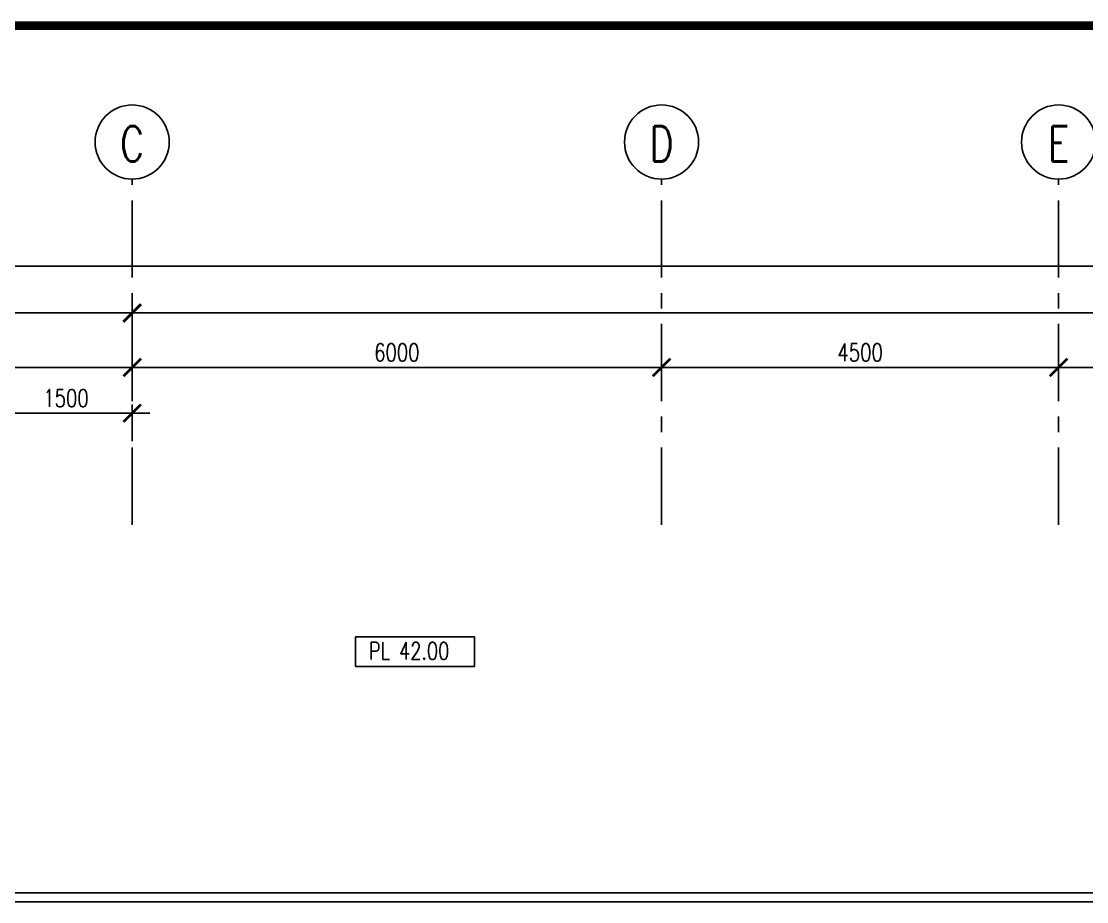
# Model space of a CAD drawing. Header units: inches. Extents: x -46 to 79554, y -41 to 101629.
# Drawn here: x 19082 to 31157, y 46084 to 56059 of the extents above; entities that cross this region are included whole.
import ezdxf
from ezdxf.enums import TextEntityAlignment as Align

# ---------------------------------------------------------------- set-up
doc = ezdxf.new("R2010")
doc.units = ezdxf.units.IN
doc.header["$MEASUREMENT"] = 0
doc.linetypes.add('CENTER', pattern=[2, 1.25, -0.25, 0.25, -0.25])
for name, color, linetype in [('A-BUBLE', 8, 'Continuous'), ('A-BUBLETEXT', 7, 'Continuous'), ('A-DIM100', 4, 'Continuous'), ('A-DRAIN', 9, 'Continuous'), ('A-FLR SYM', 13, 'Continuous'), ('Grid', 8, 'CENTER')]:
    doc.layers.add(name, color=color, linetype=linetype)
doc.styles.add('ROMANS', font='romans.shx', dxfattribs={"width": 0.75, "height": 200})
doc.styles.add('STYLE2', font='romans.shx', dxfattribs={"width": 0.75, "height": 1000})
doc.dimstyles.new('DIM 100', dxfattribs={"dimtxt": 200, "dimasz": 200, "dimexe": 100, "dimexo": 70, "dimgap": 70, "dimtad": 1, "dimtoh": 1, "dimdec": 0, "dimzin": 0, "dimdsep": 46, "dimtxsty": 'ROMANS', "dimblk": 'ARCHTICK', "dimcen": 0.09, "dimdle": 200, "dimclrd": 4, "dimclre": 4, "dimclrt": 2, "dimadec": 0, "dimazin": 0, "dimtfac": 1, "dimtdec": 0, "dimtmove": 1, "dimatfit": 3, "dimfxl": 1, "dimtzin": 0, "dimarcsym": 0})

# ---------------------------------------------------------------- blocks, each defined once
blk = doc.blocks.new('_ArchTick')
at = {"color": 0, "linetype": 'ByBlock', "const_width": 0.15}
blk.add_lwpolyline([(-0.5, -0.5), (0.5, 0.5)], dxfattribs=at)
blk = doc.blocks.new('*D50')
at = {"layer": 'A-DIM100', "color": 4, "lineweight": -2, "transparency": 16777216}
for p, q in [((20339, 51820), (20339, 52237)), ((26339, 51820), (26339, 52237)), ((20139, 52137), (26539, 52137))]:
    blk.add_line(p, q, dxfattribs=at)
at = {"layer": 'DEFPOINTS', "color": 0, "transparency": 16777216}
for p in [(26339, 52137), (20339, 51750), (26339, 51750)]:
    blk.add_point(p, dxfattribs=at)
at = {"layer": 'A-DIM100', "color": 4, "lineweight": -2, "transparency": 16777216, "xscale": 200, "yscale": 200, "zscale": 200, "rotation": 180}
blk.add_blockref('_ArchTick', (20339, 52137), dxfattribs=at)
at = {"layer": 'A-DIM100', "color": 4, "lineweight": -2, "transparency": 16777216, "xscale": 200, "yscale": 200, "zscale": 200}
blk.add_blockref('_ArchTick', (26339, 52137), dxfattribs=at)
at = {"layer": 'A-DIM100', "color": 2, "transparency": 16777216, "insert": (23339, 52307), "char_height": 200, "attachment_point": 5, "style": 'ROMANS'}
blk.add_mtext('6000', dxfattribs=at)
blk = doc.blocks.new('*D51')
at = {"layer": 'A-DIM100', "color": 4, "lineweight": -2, "transparency": 16777216}
for p, q in [((26339, 51820), (26339, 52237)), ((30839, 51820), (30839, 52237)), ((26139, 52137), (31039, 52137))]:
    blk.add_line(p, q, dxfattribs=at)
at = {"layer": 'DEFPOINTS', "color": 0, "transparency": 16777216}
for p in [(30839, 52137), (26339, 51750), (30839, 51750)]:
    blk.add_point(p, dxfattribs=at)
at = {"layer": 'A-DIM100', "color": 4, "lineweight": -2, "transparency": 16777216, "xscale": 200, "yscale": 200, "zscale": 200, "rotation": 180}
blk.add_blockref('_ArchTick', (26339, 52137), dxfattribs=at)
at = {"layer": 'A-DIM100', "color": 4, "lineweight": -2, "transparency": 16777216, "xscale": 200, "yscale": 200, "zscale": 200}
blk.add_blockref('_ArchTick', (30839, 52137), dxfattribs=at)
at = {"layer": 'A-DIM100', "color": 2, "transparency": 16777216, "insert": (28589, 52307), "char_height": 200, "attachment_point": 5, "style": 'ROMANS'}
blk.add_mtext('4500', dxfattribs=at)
blk = doc.blocks.new('*D52')
at = {"layer": 'A-DIM100', "color": 4, "lineweight": -2, "transparency": 16777216}
for p, q in [((30839, 51820), (30839, 52237)), ((35339, 51820), (35339, 52237)), ((35539, 52137), (30639, 52137))]:
    blk.add_line(p, q, dxfattribs=at)
at = {"layer": 'DEFPOINTS', "color": 0, "transparency": 16777216}
for p in [(30839, 52137), (30839, 51750), (35339, 51750)]:
    blk.add_point(p, dxfattribs=at)
at = {"layer": 'A-DIM100', "color": 4, "lineweight": -2, "transparency": 16777216, "xscale": 200, "yscale": 200, "zscale": 200, "rotation": 180}
blk.add_blockref('_ArchTick', (30839, 52137), dxfattribs=at)
at = {"layer": 'A-DIM100', "color": 4, "lineweight": -2, "transparency": 16777216, "xscale": 200, "yscale": 200, "zscale": 200}
blk.add_blockref('_ArchTick', (35339, 52137), dxfattribs=at)
at = {"layer": 'A-DIM100', "color": 2, "transparency": 16777216, "insert": (33089, 52307), "char_height": 200, "attachment_point": 5, "style": 'ROMANS'}
blk.add_mtext('4500', dxfattribs=at)
blk = doc.blocks.new('*D40')
at = {"layer": 'A-DIM100', "color": 4, "lineweight": -2, "transparency": 16777216}
for p, q in [((6839, 52966), (6839, 53383)), ((62939, 52966), (62939, 53383)), ((6639, 53283), (63139, 53283))]:
    blk.add_line(p, q, dxfattribs=at)
at = {"layer": 'DEFPOINTS', "color": 0, "transparency": 16777216}
for p in [(62939, 53283), (6839, 52896), (62939, 52896)]:
    blk.add_point(p, dxfattribs=at)
at = {"layer": 'A-DIM100', "color": 4, "lineweight": -2, "transparency": 16777216, "xscale": 200, "yscale": 200, "zscale": 200, "rotation": 180}
blk.add_blockref('_ArchTick', (6839, 53283), dxfattribs=at)
at = {"layer": 'A-DIM100', "color": 4, "lineweight": -2, "transparency": 16777216, "xscale": 200, "yscale": 200, "zscale": 200}
blk.add_blockref('_ArchTick', (62939, 53283), dxfattribs=at)
at = {"layer": 'A-DIM100', "color": 2, "transparency": 16777216, "insert": (34889, 53453), "char_height": 200, "attachment_point": 5, "style": 'ROMANS'}
blk.add_mtext('56100', dxfattribs=at)
blk = doc.blocks.new('*D41')
at = {"layer": 'A-DIM100', "color": 4, "lineweight": -2, "transparency": 16777216}
for p, q in [((20339, 52437), (20339, 52854)), ((42839, 52437), (42839, 52854)), ((20139, 52754), (43039, 52754))]:
    blk.add_line(p, q, dxfattribs=at)
at = {"layer": 'DEFPOINTS', "color": 0, "transparency": 16777216}
for p in [(42839, 52754), (20339, 52367), (42839, 52367)]:
    blk.add_point(p, dxfattribs=at)
at = {"layer": 'A-DIM100', "color": 4, "lineweight": -2, "transparency": 16777216, "xscale": 200, "yscale": 200, "zscale": 200, "rotation": 180}
blk.add_blockref('_ArchTick', (20339, 52754), dxfattribs=at)
at = {"layer": 'A-DIM100', "color": 4, "lineweight": -2, "transparency": 16777216, "xscale": 200, "yscale": 200, "zscale": 200}
blk.add_blockref('_ArchTick', (42839, 52754), dxfattribs=at)
at = {"layer": 'A-DIM100', "color": 2, "transparency": 16777216, "insert": (31589, 52924), "char_height": 200, "attachment_point": 5, "style": 'ROMANS'}
blk.add_mtext('22500', dxfattribs=at)
blk = doc.blocks.new('*D48')
at = {"layer": 'A-DIM100', "color": 4, "lineweight": -2, "transparency": 16777216}
for p, q in [((12839, 51820), (12839, 52237)), ((20339, 51820), (20339, 52237)), ((12639, 52137), (20539, 52137))]:
    blk.add_line(p, q, dxfattribs=at)
at = {"layer": 'DEFPOINTS', "color": 0, "transparency": 16777216}
for p in [(20339, 52137), (12839, 51750), (20339, 51750)]:
    blk.add_point(p, dxfattribs=at)
at = {"layer": 'A-DIM100', "color": 4, "lineweight": -2, "transparency": 16777216, "xscale": 200, "yscale": 200, "zscale": 200, "rotation": 180}
blk.add_blockref('_ArchTick', (12839, 52137), dxfattribs=at)
at = {"layer": 'A-DIM100', "color": 4, "lineweight": -2, "transparency": 16777216, "xscale": 200, "yscale": 200, "zscale": 200}
blk.add_blockref('_ArchTick', (20339, 52137), dxfattribs=at)
at = {"layer": 'A-DIM100', "color": 2, "transparency": 16777216, "insert": (16589, 52307), "char_height": 200, "attachment_point": 5, "style": 'ROMANS'}
blk.add_mtext('7500', dxfattribs=at)
blk = doc.blocks.new('*D68')
at = {"layer": 'A-DIM100', "color": 4, "lineweight": -2, "transparency": 16777216}
for p, q in [((18839, 51301), (18839, 51719)), ((20339, 51301), (20339, 51719)), ((18639, 51619), (20539, 51619))]:
    blk.add_line(p, q, dxfattribs=at)
at = {"layer": 'DEFPOINTS', "color": 0, "transparency": 16777216}
for p in [(20339, 51619), (18839, 51231), (20339, 51231)]:
    blk.add_point(p, dxfattribs=at)
at = {"layer": 'A-DIM100', "color": 4, "lineweight": -2, "transparency": 16777216, "xscale": 200, "yscale": 200, "zscale": 200, "rotation": 180}
blk.add_blockref('_ArchTick', (18839, 51619), dxfattribs=at)
at = {"layer": 'A-DIM100', "color": 4, "lineweight": -2, "transparency": 16777216, "xscale": 200, "yscale": 200, "zscale": 200}
blk.add_blockref('_ArchTick', (20339, 51619), dxfattribs=at)
at = {"layer": 'A-DIM100', "color": 2, "transparency": 16777216, "insert": (19589, 51789), "char_height": 200, "attachment_point": 5, "style": 'ROMANS'}
blk.add_mtext('1500', dxfattribs=at)
blk = doc.blocks.new('*D77')
at = {"layer": 'A-DIM100', "color": 4, "lineweight": -2, "transparency": 16777216}
for p, q in [((6839, 52437), (6839, 52854)), ((20339, 52437), (20339, 52854)), ((20539, 52754), (6639, 52754))]:
    blk.add_line(p, q, dxfattribs=at)
at = {"layer": 'DEFPOINTS', "color": 0, "transparency": 16777216}
for p in [(6839, 52754), (6839, 52367), (20339, 52367)]:
    blk.add_point(p, dxfattribs=at)
at = {"layer": 'A-DIM100', "color": 4, "lineweight": -2, "transparency": 16777216, "xscale": 200, "yscale": 200, "zscale": 200, "rotation": 180}
blk.add_blockref('_ArchTick', (6839, 52754), dxfattribs=at)
at = {"layer": 'A-DIM100', "color": 4, "lineweight": -2, "transparency": 16777216, "xscale": 200, "yscale": 200, "zscale": 200}
blk.add_blockref('_ArchTick', (20339, 52754), dxfattribs=at)
at = {"layer": 'A-DIM100', "color": 2, "transparency": 16777216, "insert": (13589, 52924), "char_height": 200, "attachment_point": 5, "style": 'ROMANS'}
blk.add_mtext('13500', dxfattribs=at)

msp = doc.modelspace()

# ---------------------------------------------------------------- linework, layer by layer
at = {"color": 7}
msp.add_lwpolyline([(4.09, 56008.6, 100, 100, 0), (79504.09, 56008.6, 100, 100, 0)], format="xyseb", dxfattribs=at)
at = {"layer": 'A-BUBLE'}
for centre in [(20338.78, 54690.98), (26338.78, 54690.98), (30838.78, 54690.98)]:
    msp.add_circle(centre, 420.02, dxfattribs=at)
at = {"layer": 'A-DRAIN', "color": 8, "linetype": 'Continuous', "ltscale": 1000}
for p, q in [((44668.78, 46184.44), (18508.78, 46184.44)), ((18608.78, 46084.44), (38863.78, 46084.44))]:
    msp.add_line(p, q, dxfattribs=at)
at = {"layer": 'A-FLR SYM'}
for p, q in [((22868.83, 49085.43), (24218.83, 49085.43)), ((22868.83, 48747.93), (22868.83, 49085.43)), ((24218.83, 48747.93), (24218.83, 49085.43)), ((22868.83, 48747.93), (24218.83, 48747.93))]:
    msp.add_line(p, q, dxfattribs=at)
at = {"layer": 'Grid', "ltscale": 700}
for p, q in [((20338.78, 50354.86), (20338.78, 54270.96)), ((26338.78, 50354.86), (26338.78, 54270.96)), ((30838.78, 50354.86), (30838.78, 54270.96))]:
    msp.add_line(p, q, dxfattribs=at)

# ---------------------------------------------------------------- texts
at = {"layer": 'A-BUBLETEXT', "color": 3, "style": 'STYLE2', "width": 0.75}
for s, p in [('C', (20338.78, 54470.75)), ('D', (26338.78, 54470.75)), ('E', (30838.78, 54470.75))]:
    msp.add_text(s, height=400, dxfattribs=at).set_placement(p, align=Align.CENTER)
at = {"layer": 'A-FLR SYM', "color": 2, "style": 'ROMANS', "width": 0.75}
msp.add_text('PL 42.00', height=196.875, dxfattribs=at).set_placement((23021.89, 48827.25))

# ---------------------------------------------------------------- dimensions: what is measured, and where the dimension line sits
at = {"layer": 'A-DIM100'}
for base, p1, p2, picture, middle in [((62938.78, 53282.72), (6838.78, 52895.65), (62938.78, 52895.65), '*D40', (34888.78, 53452.72)), ((42838.78, 52753.99), (20338.78, 52366.91), (42838.78, 52366.91), '*D41', (31588.78, 52923.99)), ((20338.78, 52136.84), (12838.78, 51749.76), (20338.78, 51749.76), '*D48', (16588.78, 52306.84)), ((26338.78, 52136.84), (20338.78, 51749.76), (26338.78, 51749.76), '*D50', (23338.78, 52306.84)), ((30838.78, 52136.84), (26338.78, 51749.76), (30838.78, 51749.76), '*D51', (28588.78, 52306.84)), ((20338.78, 51618.54), (18838.78, 51231.46), (20338.78, 51231.46), '*D68', (19588.78, 51788.54))]:
    dim = msp.add_linear_dim(base=base, p1=p1, p2=p2, dimstyle='DIM 100', dxfattribs=at)
    dim.commit()
    dim.dimension.update_dxf_attribs({"geometry": picture, "text_midpoint": middle})
for base, p1, p2, picture, middle in [((6838.78, 52753.99), (20338.78, 52366.91), (6838.78, 52366.91), '*D77', (13588.78, 52923.99)), ((30838.78, 52136.84), (35338.78, 51749.76), (30838.78, 51749.76), '*D52', (33088.78, 52306.84))]:
    dim = msp.add_linear_dim(base=base, p1=p1, p2=p2, angle=180, dimstyle='DIM 100', dxfattribs=at)
    dim.commit()
    dim.dimension.update_dxf_attribs({"geometry": picture, "text_midpoint": middle})

doc.saveas('drawing.dxf')
